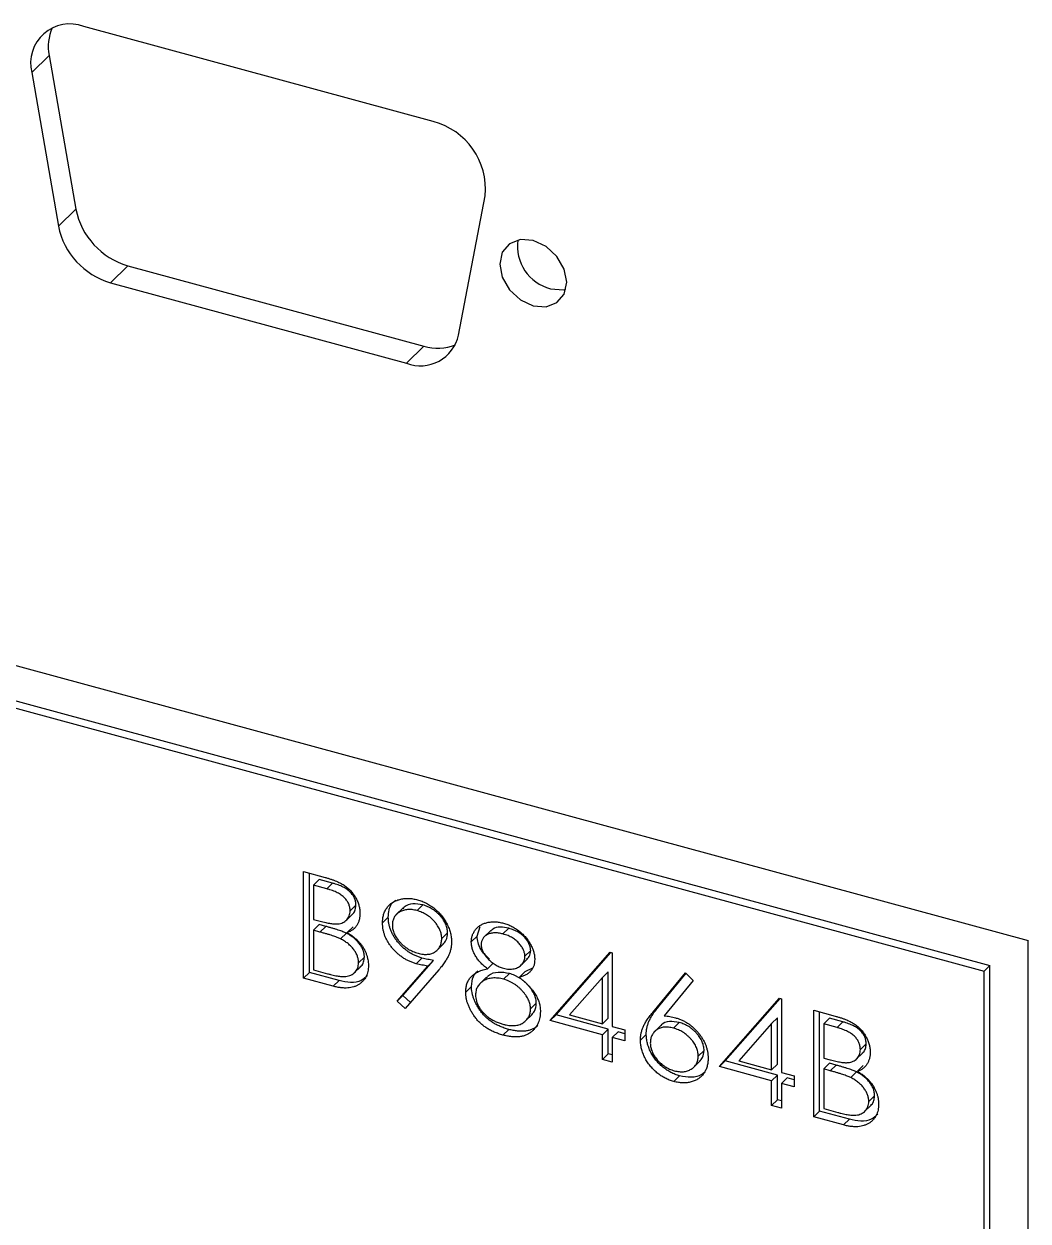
# Model space of a CAD drawing. Header units: millimetres. Extents: x 0 to 836, y 0 to 589.
# Drawn here: x 89.28 to 109.48, y 85.47 to 109.54 of the extents above; entities that cross this region are included whole.
import ezdxf

# ---------------------------------------------------------------- set-up
doc = ezdxf.new("R2010")
doc.units = ezdxf.units.MM

msp = doc.modelspace()

# ---------------------------------------------------------------- linework, layer by layer
at = {"color": 7, "linetype": 'Continuous', "lineweight": 25}
for p, q in [((97.51426, 107.57669), (90.48313, 109.4876)), ((89.78802, 108.9058), (89.438, 108.56416)), ((89.78802, 108.9058), (90.32531, 105.81112)), ((89.438, 108.56416), (89.97529, 105.46949)), ((98.0221, 103.28253), (98.55939, 106.08517)), ((90.32531, 105.81112), (89.97529, 105.46949)), ((91.37044, 104.67736), (91.02042, 104.33572)), ((91.37044, 104.67736), (97.32699, 103.05849)), ((91.02042, 104.33572), (96.97697, 102.71686)), ((97.32699, 103.05849), (96.97697, 102.71686)), ((78.52138, 99.52103), (109.47601, 91.10823)), ((79.52247, 98.53738), (108.70827, 90.6053)), ((79.4058, 98.4235), (108.59159, 90.49142)), ((94.90579, 92.4966), (95.33719, 92.37935)), ((94.90579, 90.35368), (94.90579, 92.4966)), ((95.02246, 90.46756), (95.02246, 92.46489)), ((95.22089, 92.33676), (95.10422, 92.22288)), ((95.10422, 92.22288), (95.10422, 91.53605)), ((95.37351, 92.14969), (95.10422, 92.22288)), ((95.49018, 92.26357), (95.22089, 92.33676)), ((95.49018, 92.26357), (95.37351, 92.14969)), ((95.95791, 91.82137), (95.84123, 91.70749)), ((96.90878, 91.76614), (96.76293, 91.62379)), ((97.30349, 91.8257), (97.18682, 91.71182)), ((95.10422, 91.53605), (95.23754, 91.49982)), ((95.75227, 91.50462), (95.89811, 91.64697)), ((96.60988, 91.57764), (96.49321, 91.46376)), ((95.22089, 91.43014), (95.10422, 91.31626)), ((95.10422, 91.31626), (95.10422, 90.51954)), ((95.23576, 91.28051), (95.10422, 91.31626)), ((95.35244, 91.39439), (95.22089, 91.43014)), ((95.35244, 91.39439), (95.23576, 91.28051)), ((95.76612, 91.25663), (95.64945, 91.14275)), ((95.90077, 91.38488), (95.7841, 91.271)), ((97.80044, 91.2648), (97.68377, 91.15093)), ((98.39572, 91.19875), (98.45763, 91.39433)), ((98.67135, 91.31305), (98.52551, 91.1707)), ((99.03264, 91.35576), (98.91597, 91.24188)), ((97.58161, 90.90636), (97.72746, 91.04871)), ((98.39572, 91.19875), (98.27905, 91.08487)), ((109.47601, 71.39338), (109.47601, 91.10823)), ((96.12799, 90.77538), (96.01131, 90.6615)), ((97.2871, 90.7587), (97.17043, 90.64482)), ((99.26539, 90.60071), (99.41123, 90.74306)), ((99.4729, 90.90728), (99.35623, 90.7934)), ((99.86647, 89.49999), (101.07342, 90.87531)), ((99.98314, 89.61387), (101.08693, 90.87164)), ((101.07342, 90.87531), (101.11372, 90.86436)), ((101.11372, 90.86436), (101.11372, 89.3808)), ((95.10422, 90.51954), (95.3868, 90.44274)), ((95.91668, 90.45194), (96.06252, 90.59428)), ((96.78819, 89.89403), (97.40296, 90.59793)), ((96.90486, 90.0079), (97.51963, 90.71181)), ((97.62752, 90.52403), (96.94675, 89.74404)), ((97.51963, 90.71181), (97.40296, 90.59793)), ((98.71861, 90.65682), (98.60194, 90.54295)), ((99.50835, 90.5555), (99.3573, 90.48324)), ((108.70827, 90.6053), (108.59159, 90.49142)), ((108.70827, 72.60479), (108.70827, 90.6053)), ((95.02246, 90.46756), (94.90579, 90.35368)), ((95.50373, 90.19117), (94.90579, 90.35368)), ((95.6204, 90.30505), (95.02246, 90.46756)), ((95.6204, 90.30505), (95.50373, 90.19117)), ((98.58766, 90.37455), (98.44182, 90.2322)), ((99.04549, 90.44564), (98.92881, 90.33177)), ((99.3573, 90.48324), (99.24063, 90.36937)), ((100.9153, 90.36539), (100.25624, 89.61385)), ((101.03197, 90.47927), (100.9153, 90.36539)), ((100.9153, 89.43473), (100.9153, 90.36539)), ((101.03197, 89.54861), (101.03197, 90.47927)), ((101.92781, 89.66523), (102.58775, 90.46375)), ((102.04448, 89.77911), (102.59992, 90.45118)), ((102.74056, 90.30589), (102.15635, 89.59883)), ((102.58775, 90.46375), (102.74056, 90.30589)), ((108.59159, 72.49091), (108.59159, 90.49142)), ((98.28234, 90.18815), (98.16566, 90.07427)), ((96.90486, 90.0079), (96.78819, 89.89403)), ((96.94675, 89.74404), (96.78819, 89.89403)), ((97.05396, 89.86687), (96.90486, 90.0079)), ((99.58629, 89.8475), (99.46961, 89.73363)), ((102.04448, 89.77911), (101.92781, 89.66523)), ((103.26808, 88.57551), (104.47503, 89.95083)), ((103.38475, 88.68939), (104.48854, 89.94716)), ((104.47503, 89.95083), (104.51533, 89.93988)), ((104.51533, 89.93988), (104.51533, 88.45632)), ((99.36284, 89.48707), (99.50868, 89.62942)), ((99.98314, 89.61387), (99.86647, 89.49999)), ((101.03197, 89.32882), (99.98314, 89.61387)), ((100.25624, 89.61385), (100.9153, 89.43473)), ((101.03197, 89.54861), (100.9153, 89.43473)), ((104.43358, 89.55478), (104.31691, 89.4409)), ((104.43358, 88.62412), (104.43358, 89.55478)), ((105.16731, 89.70774), (105.59871, 89.59049)), ((105.16731, 87.56482), (105.16731, 89.70774)), ((105.28398, 87.6787), (105.28398, 89.67603)), ((105.48241, 89.5479), (105.36573, 89.43402)), ((105.7517, 89.47471), (105.48241, 89.5479)), ((99.03043, 89.32333), (98.91375, 89.20945)), ((100.9153, 89.21494), (99.86647, 89.49999)), ((101.03197, 89.32882), (100.9153, 89.21494)), ((101.03197, 88.8343), (101.03197, 89.32882)), ((101.11372, 89.3808), (101.36885, 89.31147)), ((101.36885, 89.31147), (101.36885, 89.09168)), ((102.10086, 89.41228), (101.95502, 89.26994)), ((102.46038, 89.4626), (102.34371, 89.34873)), ((104.31691, 89.4409), (103.65784, 88.68936)), ((104.31691, 88.51025), (104.31691, 89.4409)), ((105.36573, 89.43402), (105.36573, 88.74719)), ((105.63503, 89.36083), (105.36573, 89.43402)), ((105.7517, 89.47471), (105.63503, 89.36083)), ((100.9153, 88.72042), (100.9153, 89.21494)), ((101.2304, 89.27489), (101.11372, 89.16102)), ((101.11372, 89.16102), (101.11372, 88.6665)), ((101.36885, 89.09168), (101.11372, 89.16102)), ((101.36885, 89.23727), (101.2304, 89.27489)), ((101.79733, 89.22384), (101.68066, 89.10996)), ((101.03197, 88.8343), (100.9153, 88.72042)), ((101.11372, 88.81208), (101.03197, 88.8343)), ((102.95955, 88.90024), (102.84288, 88.78637)), ((106.01379, 88.71576), (106.15963, 88.85811)), ((106.21942, 89.03251), (106.10275, 88.91863)), ((101.11372, 88.6665), (100.9153, 88.72042)), ((102.74272, 88.55254), (102.88856, 88.69488)), ((103.38475, 88.68939), (103.26808, 88.57551)), ((104.31691, 88.29046), (103.26808, 88.57551)), ((104.43358, 88.40434), (103.38475, 88.68939)), ((103.65784, 88.68936), (104.31691, 88.51025)), ((104.43358, 88.62412), (104.31691, 88.51025)), ((105.36573, 88.74719), (105.49905, 88.71096)), ((105.48241, 88.64128), (105.36573, 88.5274)), ((105.61396, 88.60553), (105.48241, 88.64128)), ((105.61396, 88.60553), (105.49728, 88.49165)), ((106.16229, 88.59602), (106.04561, 88.48214)), ((102.46702, 88.38934), (102.35035, 88.27546)), ((104.43358, 88.40434), (104.31691, 88.29046)), ((104.43358, 87.90982), (104.43358, 88.40434)), ((104.51533, 88.45632), (104.77045, 88.38698)), ((104.63201, 88.35041), (104.51533, 88.23653)), ((104.77045, 88.31278), (104.63201, 88.35041)), ((104.77045, 88.38698), (104.77045, 88.1672)), ((105.36573, 88.5274), (105.36573, 87.73068)), ((105.49728, 88.49165), (105.36573, 88.5274)), ((106.02764, 88.46777), (105.91097, 88.35389)), ((104.31691, 87.79594), (104.31691, 88.29046)), ((104.51533, 88.23653), (104.51533, 87.74201)), ((104.77045, 88.1672), (104.51533, 88.23653)), ((104.43358, 87.90982), (104.31691, 87.79594)), ((104.51533, 87.8876), (104.43358, 87.90982)), ((106.3895, 87.98652), (106.27283, 87.87264)), ((104.51533, 87.74201), (104.31691, 87.79594)), ((105.28398, 87.6787), (105.16731, 87.56482)), ((105.88192, 87.51619), (105.28398, 87.6787)), ((105.36573, 87.73068), (105.64832, 87.65388)), ((106.17819, 87.66308), (106.32404, 87.80542)), ((105.76525, 87.40231), (105.16731, 87.56482)), ((105.88192, 87.51619), (105.76525, 87.40231))]:
    msp.add_line(p, q, dxfattribs=at)
at = {"color": 7, "linetype": 'Continuous', "lineweight": 25, "flags": 128}
for points in [[(99.5241, 105.18112), (99.26603, 105.20151), (99.04725, 105.11929), (98.90106, 104.94698), (98.84973, 104.71081), (98.90106, 104.44674), (99.04725, 104.19497), (99.26603, 103.99383), (99.5241, 103.87394), (99.78217, 103.85356), (100.00095, 103.93578), (100.14713, 104.10809), (100.19847, 104.34426), (100.14713, 104.60832), (100.00095, 104.86009), (99.78217, 105.06123), (99.5241, 105.18112)], [(99.87412, 104.21558), (100.13219, 104.19519), (100.18168, 104.20392)]]:
    msp.add_lwpolyline(points, dxfattribs=at)
at = {"color": 7, "linetype": 'Continuous', "lineweight": 25}
for centre, radius, start, end in [((90.2048, 108.74946), 0.78887, 69.340183, 193.585117), ((90.67434, 109.08397), 0.90404, 155.632941, 191.366744), ((97.15384, 106.21222), 1.41127, 354.834909, 75.203829), ((91.78652, 106.1095), 1.49137, 191.541341, 253.799855), ((91.4365, 105.76787), 1.49137, 191.541341, 253.799855), ((100.08748, 105.06901), 0.8797, 171.91206, 255.963468), ((97.25731, 103.44723), 0.78232, 249.001488, 347.84735), ((97.6005, 103.95398), 0.93632, 253.015937, 292.532365)]:
    msp.add_arc(centre, radius, start, end, dxfattribs=at)
for points, knots in [([(95.33719, 92.37935), (95.35831, 92.37351), (95.39924, 92.36217), (95.45876, 92.34276), (95.51451, 92.3232), (95.5665, 92.30207), (95.61472, 92.28052), (95.6593, 92.25818), (95.7001, 92.23483), (95.74882, 92.20209), (95.80436, 92.15802), (95.8645, 92.09886), (95.91592, 92.03252), (95.96026, 91.9614), (95.99551, 91.88683), (96.02101, 91.81056), (96.03716, 91.73336), (96.03882, 91.68292), (96.03966, 91.65743)], [0, 0, 0, 0, 0.0625941, 0.12132294, 0.17668014, 0.2283651, 0.27686845, 0.32187913, 0.36409863, 0.4033557, 0.47796795, 0.55053546, 0.62358446, 0.69817488, 0.77335367, 0.84728113, 0.92281834, 1, 1, 1, 1]), ([(95.95791, 91.82137), (95.95757, 91.83335), (95.95692, 91.85686), (95.95158, 91.89233), (95.9425, 91.92678), (95.93085, 91.96035), (95.91456, 91.99264), (95.89537, 92.02415), (95.8722, 92.05427), (95.84582, 92.08371), (95.81549, 92.11169), (95.78123, 92.13829), (95.74258, 92.16272), (95.70018, 92.18644), (95.65339, 92.20772), (95.60274, 92.22862), (95.54782, 92.24718), (95.50983, 92.25799), (95.49018, 92.26357)], [0, 0, 0, 0, 0.05700313, 0.11181787, 0.16440237, 0.2158698, 0.26684111, 0.31747896, 0.36990214, 0.42340045, 0.4797184, 0.5392415, 0.60243069, 0.67102955, 0.7444848, 0.82345397, 0.90874031, 1, 1, 1, 1]), ([(95.84123, 91.70749), (95.8409, 91.71948), (95.84025, 91.74299), (95.83491, 91.77845), (95.82583, 91.8129), (95.81417, 91.84647), (95.79788, 91.87876), (95.7787, 91.91027), (95.75552, 91.94039), (95.72915, 91.96983), (95.69882, 91.99781), (95.66456, 92.02442), (95.6259, 92.04884), (95.58351, 92.07256), (95.53671, 92.09384), (95.48607, 92.11474), (95.43115, 92.1333), (95.39315, 92.14411), (95.37351, 92.14969)], [0, 0, 0, 0, 0.05700313, 0.11181787, 0.16440237, 0.2158698, 0.26684111, 0.31747896, 0.36990214, 0.42340045, 0.4797184, 0.5392415, 0.60243069, 0.67102955, 0.7444848, 0.82345397, 0.90874031, 1, 1, 1, 1]), ([(96.49321, 91.46376), (96.4943, 91.49345), (96.49645, 91.55171), (96.51376, 91.63299), (96.54223, 91.70655), (96.58192, 91.77217), (96.63191, 91.82899), (96.69199, 91.8761), (96.7618, 91.91269), (96.83974, 91.93926), (96.92399, 91.95478), (97.01222, 91.95911), (97.10377, 91.95088), (97.16578, 91.93622), (97.197, 91.92884)], [0, 0, 0, 0, 0.08524905, 0.16732659, 0.24817532, 0.32882908, 0.4099081, 0.49058445, 0.57299349, 0.65826489, 0.74422158, 0.82906041, 0.9139383, 1, 1, 1, 1]), ([(95.23754, 91.49982), (95.25702, 91.49477), (95.29468, 91.48501), (95.34921, 91.47154), (95.39983, 91.46158), (95.44644, 91.4527), (95.48898, 91.44731), (95.52736, 91.44422), (95.56216, 91.44253), (95.6023, 91.44482), (95.64783, 91.45197), (95.69637, 91.46907), (95.73916, 91.49351), (95.7753, 91.52532), (95.80487, 91.56312), (95.82541, 91.60686), (95.83934, 91.65464), (95.84059, 91.68969), (95.84123, 91.70749)], [0, 0, 0, 0, 0.07230103, 0.13970033, 0.20228851, 0.26059953, 0.31319033, 0.36173893, 0.40570648, 0.44553998, 0.51883196, 0.58977824, 0.65886748, 0.72843048, 0.7972827, 0.86481538, 0.93136375, 1, 1, 1, 1]), ([(95.88141, 91.63509), (95.88814, 91.64037), (95.91762, 91.66351), (95.94889, 91.72644), (95.9549, 91.78973), (95.95791, 91.82137)], [0, 0, 0, 0, 0.12882441, 0.56453443, 1, 1, 1, 1]), ([(96.60988, 91.57764), (96.61686, 91.67806), (96.62689, 91.82238), (96.72835, 91.89863), (96.75922, 91.92183)], [0, 0, 0, 0, 0.69577455, 1, 1, 1, 1]), ([(97.18682, 91.71182), (97.16997, 91.71593), (97.13692, 91.72398), (97.08824, 91.73173), (97.04158, 91.7344), (96.99664, 91.73288), (96.9535, 91.7269), (96.9122, 91.71668), (96.87299, 91.70177), (96.83623, 91.68274), (96.80206, 91.66075), (96.77292, 91.63452), (96.74791, 91.60602), (96.72714, 91.57479), (96.71134, 91.5404), (96.69958, 91.50337), (96.69289, 91.46322), (96.69206, 91.43493), (96.69163, 91.42057)], [0, 0, 0, 0, 0.06871184, 0.13481207, 0.19953759, 0.26333494, 0.32674748, 0.39032848, 0.45412583, 0.51920332, 0.58351015, 0.64549718, 0.70528984, 0.76348758, 0.8218564, 0.88000427, 0.93910771, 1, 1, 1, 1]), ([(97.30349, 91.8257), (97.23551, 91.83715), (97.09959, 91.86003), (96.95657, 91.81718), (96.90969, 91.75905), (96.89972, 91.7467)], [0, 0, 0, 0, 0.44070017, 0.88112701, 1, 1, 1, 1]), ([(97.68377, 91.15093), (97.68335, 91.16551), (97.68251, 91.19426), (97.67582, 91.23805), (97.66406, 91.28147), (97.64827, 91.32445), (97.62747, 91.36695), (97.60252, 91.4092), (97.57287, 91.45111), (97.53876, 91.49183), (97.50197, 91.53082), (97.46276, 91.56706), (97.42146, 91.59972), (97.37832, 91.62914), (97.33325, 91.6552), (97.28627, 91.67789), (97.23715, 91.69674), (97.20381, 91.70673), (97.18682, 91.71182)], [0, 0, 0, 0, 0.0607601, 0.11973522, 0.17775686, 0.23599897, 0.29407036, 0.35373322, 0.41597262, 0.48013984, 0.54507605, 0.6087349, 0.67217787, 0.73545275, 0.79911159, 0.86428367, 0.93083705, 1, 1, 1, 1]), ([(97.197, 91.92884), (97.22763, 91.9194), (97.28816, 91.90073), (97.37716, 91.86033), (97.46241, 91.80983), (97.54342, 91.75005), (97.61844, 91.68232), (97.68589, 91.60758), (97.74424, 91.5262), (97.79341, 91.4398), (97.83287, 91.35061), (97.86135, 91.26096), (97.87887, 91.17143), (97.88108, 91.1134), (97.8822, 91.08412)], [0, 0, 0, 0, 0.085532108, 0.169003383, 0.251943249, 0.33568201, 0.419408586, 0.501264898, 0.583702942, 0.668000359, 0.75191866, 0.834597711, 0.916525669, 1, 1, 1, 1]), ([(97.80044, 91.2648), (97.80002, 91.27939), (97.79919, 91.30814), (97.7925, 91.35193), (97.78073, 91.39535), (97.76495, 91.43833), (97.74415, 91.48083), (97.71919, 91.52307), (97.68954, 91.56499), (97.65543, 91.60571), (97.61864, 91.64469), (97.57944, 91.68093), (97.53814, 91.7136), (97.495, 91.74302), (97.44992, 91.76907), (97.40295, 91.79177), (97.35383, 91.81061), (97.32048, 91.82061), (97.30349, 91.8257)], [0, 0, 0, 0, 0.0607601, 0.11973522, 0.17775686, 0.23599897, 0.29407036, 0.35373322, 0.41597262, 0.48013984, 0.54507605, 0.6087349, 0.67217787, 0.73545275, 0.79911159, 0.86428367, 0.93083705, 1, 1, 1, 1]), ([(96.03966, 91.65743), (96.03897, 91.63395), (96.03761, 91.58781), (96.02463, 91.52332), (96.00432, 91.4641), (95.97608, 91.41053), (95.93937, 91.36416), (95.89587, 91.32407), (95.84339, 91.29306), (95.80407, 91.27843), (95.7841, 91.271)], [0, 0, 0, 0, 0.130569107, 0.256580609, 0.380551617, 0.503622917, 0.625739323, 0.747548582, 0.871766119, 1, 1, 1, 1]), ([(97.17043, 90.64482), (97.14722, 90.6517), (97.10166, 90.66522), (97.03467, 90.69239), (96.97031, 90.72369), (96.90873, 90.76102), (96.84972, 90.80266), (96.79339, 90.84972), (96.73983, 90.90163), (96.6896, 90.95804), (96.64392, 91.0174), (96.60322, 91.07815), (96.5694, 91.14035), (96.5413, 91.20323), (96.51999, 91.2673), (96.50447, 91.33216), (96.49492, 91.39819), (96.49378, 91.44168), (96.49321, 91.46376)], [0, 0, 0, 0, 0.066294913, 0.130131116, 0.192862225, 0.254360004, 0.315909846, 0.377338139, 0.440205263, 0.504175132, 0.568033632, 0.630227722, 0.690861477, 0.751421818, 0.811465737, 0.872750467, 0.935390735, 1, 1, 1, 1]), ([(97.2871, 90.7587), (97.26389, 90.76558), (97.21833, 90.77909), (97.15135, 90.80626), (97.08698, 90.83756), (97.02541, 90.8749), (96.96639, 90.91654), (96.91006, 90.9636), (96.8565, 91.01551), (96.80627, 91.07192), (96.76059, 91.13128), (96.71989, 91.19203), (96.68607, 91.25423), (96.65797, 91.31711), (96.63666, 91.38118), (96.62115, 91.44604), (96.61159, 91.51207), (96.61046, 91.55556), (96.60988, 91.57764)], [0, 0, 0, 0, 0.066294913, 0.130131116, 0.192862225, 0.254360004, 0.315909846, 0.377338139, 0.440205263, 0.504175132, 0.568033632, 0.630227722, 0.690861477, 0.751421818, 0.811465737, 0.872750467, 0.935390735, 1, 1, 1, 1]), ([(98.27905, 91.08487), (98.28008, 91.10742), (98.28216, 91.15276), (98.29895, 91.21653), (98.32632, 91.27621), (98.36354, 91.33166), (98.4099, 91.38087), (98.46552, 91.42119), (98.52908, 91.45248), (98.60025, 91.4739), (98.67684, 91.48626), (98.75764, 91.48718), (98.84126, 91.47941), (98.89818, 91.46564), (98.92704, 91.45865)], [0, 0, 0, 0, 0.07405843, 0.14887035, 0.22666767, 0.30773476, 0.3911572, 0.47392936, 0.55792775, 0.64498929, 0.73336406, 0.82109204, 0.90928721, 1, 1, 1, 1]), ([(95.64945, 91.14275), (95.63869, 91.14779), (95.61537, 91.15872), (95.57733, 91.1739), (95.53391, 91.19001), (95.485, 91.2065), (95.43054, 91.2246), (95.37041, 91.24222), (95.30487, 91.26156), (95.25939, 91.27403), (95.23576, 91.28051)], [0, 0, 0, 0, 0.07930649, 0.17195282, 0.27705651, 0.39473058, 0.52617732, 0.67134477, 0.82928526, 1, 1, 1, 1]), ([(95.76612, 91.25663), (95.75536, 91.26167), (95.73204, 91.2726), (95.694, 91.28778), (95.65058, 91.30389), (95.60167, 91.32037), (95.54721, 91.33847), (95.48709, 91.3561), (95.42154, 91.37544), (95.37606, 91.38791), (95.35244, 91.39439)], [0, 0, 0, 0, 0.07930649, 0.17195282, 0.27705651, 0.39473058, 0.52617732, 0.67134477, 0.82928526, 1, 1, 1, 1]), ([(96.12799, 90.77538), (96.12781, 90.78675), (96.12747, 90.8093), (96.12225, 90.84373), (96.11466, 90.87777), (96.10485, 90.91147), (96.09056, 90.94487), (96.07388, 90.978), (96.05432, 91.01102), (96.02384, 91.05433), (95.97951, 91.10674), (95.91652, 91.16337), (95.8449, 91.2147), (95.79296, 91.24235), (95.76612, 91.25663)], [0, 0, 0, 0, 0.0602874, 0.11960235, 0.17750337, 0.23514266, 0.29213259, 0.35087121, 0.41009786, 0.47073152, 0.5948287, 0.72257882, 0.85669139, 1, 1, 1, 1]), ([(95.7841, 91.271), (95.80921, 91.25483), (95.85727, 91.22389), (95.9234, 91.1743), (95.98038, 91.12443), (96.02864, 91.07376), (96.06992, 91.02206), (96.10596, 90.96827), (96.13671, 90.91183), (96.16307, 90.85299), (96.18363, 90.79266), (96.19903, 90.73119), (96.20785, 90.66916), (96.20911, 90.62823), (96.20974, 90.60757)], [0, 0, 0, 0, 0.10605749, 0.20291426, 0.29030017, 0.37022257, 0.44638372, 0.5213969, 0.59829108, 0.67614247, 0.7555287, 0.83488717, 0.91664605, 1, 1, 1, 1]), ([(96.69163, 91.42057), (96.69202, 91.40598), (96.69277, 91.37722), (96.70005, 91.33329), (96.71223, 91.28976), (96.72854, 91.24646), (96.75002, 91.20347), (96.77638, 91.16106), (96.80728, 91.11892), (96.8423, 91.07768), (96.88062, 91.03815), (96.92155, 91.0016), (96.96439, 90.96848), (97.00928, 90.93905), (97.0559, 90.91254), (97.10465, 90.88939), (97.15538, 90.87012), (97.18976, 90.85983), (97.20719, 90.85461)], [0, 0, 0, 0, 0.05953959, 0.11742296, 0.17444044, 0.23173389, 0.28972198, 0.3492004, 0.41051553, 0.47508028, 0.54009448, 0.6044441, 0.66869667, 0.7321102, 0.79673935, 0.86290573, 0.93046164, 1, 1, 1, 1]), ([(97.70845, 91.03835), (97.73298, 91.06385), (97.78954, 91.12266), (97.7965, 91.21341), (97.80044, 91.2648)], [0, 0, 0, 0, 0.43358302, 1, 1, 1, 1]), ([(98.91597, 91.24188), (98.90046, 91.24569), (98.87011, 91.25316), (98.82562, 91.26118), (98.78331, 91.26474), (98.74275, 91.26521), (98.70448, 91.26136), (98.66799, 91.2545), (98.63389, 91.24337), (98.60179, 91.22923), (98.57289, 91.21192), (98.54724, 91.19268), (98.52593, 91.17069), (98.50784, 91.14695), (98.49471, 91.12013), (98.48487, 91.09162), (98.47823, 91.06105), (98.47773, 91.03906), (98.47748, 91.02794)], [0, 0, 0, 0, 0.075243309, 0.147208812, 0.21644709, 0.284025042, 0.350655449, 0.415031318, 0.479629831, 0.544651634, 0.60804424, 0.667827565, 0.725114247, 0.780991708, 0.835527004, 0.889438155, 0.944072089, 1, 1, 1, 1]), ([(99.03264, 91.35576), (98.97519, 91.36719), (98.86043, 91.39002), (98.72728, 91.36125), (98.67735, 91.30959), (98.66177, 91.29347)], [0, 0, 0, 0, 0.408204051, 0.815337932, 1, 1, 1, 1]), ([(99.35623, 90.7934), (99.35589, 90.80368), (99.35522, 90.82406), (99.34973, 90.8554), (99.34065, 90.88703), (99.32835, 90.91909), (99.31217, 90.95137), (99.29299, 90.98407), (99.26969, 91.01686), (99.24354, 91.05002), (99.21388, 91.08219), (99.18078, 91.1124), (99.14439, 91.14029), (99.10473, 91.1657), (99.06193, 91.18832), (99.0162, 91.20897), (98.96715, 91.22694), (98.9334, 91.23679), (98.91597, 91.24188)], [0, 0, 0, 0, 0.05090244, 0.10103404, 0.15108382, 0.20306199, 0.25624843, 0.31084671, 0.3687691, 0.43001504, 0.49251965, 0.55604872, 0.62199568, 0.69019237, 0.76138485, 0.83635622, 0.91548701, 1, 1, 1, 1]), ([(98.92704, 91.45865), (98.95515, 91.45013), (99.01059, 91.43332), (99.09208, 91.3966), (99.17005, 91.35109), (99.24424, 91.29793), (99.3133, 91.23851), (99.37433, 91.1727), (99.42824, 91.10286), (99.47283, 91.02895), (99.50957, 90.95365), (99.53516, 90.87835), (99.55155, 90.804), (99.55362, 90.75615), (99.55465, 90.73218)], [0, 0, 0, 0, 0.08940971, 0.17630576, 0.2626259, 0.34944573, 0.43549826, 0.51892813, 0.60135466, 0.68425642, 0.76580674, 0.84487687, 0.92227979, 1, 1, 1, 1]), ([(99.4729, 90.90728), (99.47256, 90.91755), (99.4719, 90.93794), (99.4664, 90.96928), (99.45732, 91.00091), (99.44502, 91.03297), (99.42885, 91.06525), (99.40966, 91.09794), (99.38636, 91.13074), (99.36021, 91.1639), (99.33056, 91.19607), (99.29745, 91.22627), (99.26107, 91.25417), (99.2214, 91.27958), (99.17861, 91.30219), (99.13288, 91.32285), (99.08383, 91.34082), (99.05007, 91.35067), (99.03264, 91.35576)], [0, 0, 0, 0, 0.05090244, 0.10103404, 0.15108382, 0.20306199, 0.25624843, 0.31084671, 0.3687691, 0.43001504, 0.49251965, 0.55604872, 0.62199568, 0.69019237, 0.76138485, 0.83635622, 0.91548701, 1, 1, 1, 1]), ([(96.01131, 90.6615), (96.01114, 90.67287), (96.01079, 90.69543), (96.00557, 90.72985), (95.99798, 90.76389), (95.98817, 90.79759), (95.97388, 90.83099), (95.9572, 90.86412), (95.93764, 90.89714), (95.90716, 90.94045), (95.86284, 90.99286), (95.79985, 91.04949), (95.72823, 91.10082), (95.67628, 91.12847), (95.64945, 91.14275)], [0, 0, 0, 0, 0.0602874, 0.11960235, 0.17750337, 0.23514266, 0.29213259, 0.35087121, 0.41009786, 0.47073152, 0.5948287, 0.72257882, 0.85669139, 1, 1, 1, 1]), ([(97.20719, 90.85461), (97.22477, 90.8503), (97.259, 90.8419), (97.30915, 90.83379), (97.35648, 90.83071), (97.40112, 90.83261), (97.44353, 90.83802), (97.48302, 90.84884), (97.51964, 90.86462), (97.55362, 90.88429), (97.58379, 90.9082), (97.61067, 90.93451), (97.63351, 90.96355), (97.65155, 90.99599), (97.66639, 91.03048), (97.67663, 91.06802), (97.68231, 91.10839), (97.68328, 91.13659), (97.68377, 91.15093)], [0, 0, 0, 0, 0.072713, 0.14154748, 0.20836252, 0.27246158, 0.33538996, 0.3977113, 0.45938337, 0.52209817, 0.58431477, 0.64439194, 0.70334501, 0.76150887, 0.82003047, 0.87851704, 0.9382645, 1, 1, 1, 1]), ([(97.8822, 91.08412), (97.88145, 91.06183), (97.87994, 91.01661), (97.86937, 90.95015), (97.85142, 90.88435), (97.83104, 90.83005), (97.81137, 90.78598), (97.79286, 90.75198), (97.77233, 90.71648), (97.74837, 90.68029), (97.72262, 90.64242), (97.69352, 90.60374), (97.66174, 90.56402), (97.63911, 90.53757), (97.62752, 90.52403)], [0, 0, 0, 0, 0.09831997, 0.19941747, 0.3056026, 0.41616236, 0.47458238, 0.53700648, 0.60385736, 0.67408961, 0.74941699, 0.82825348, 0.91205416, 1, 1, 1, 1]), ([(98.60194, 90.54295), (98.5763, 90.56347), (98.52664, 90.6032), (98.4609, 90.66928), (98.40443, 90.73685), (98.35878, 90.80658), (98.32286, 90.87699), (98.29821, 90.94727), (98.28153, 91.01714), (98.27988, 91.06223), (98.27905, 91.08487)], [0, 0, 0, 0, 0.14586006, 0.2824259, 0.4108504, 0.53502942, 0.65470108, 0.77013343, 0.88455584, 1, 1, 1, 1]), ([(98.64526, 90.73868), (98.57892, 90.80051), (98.47538, 90.89703), (98.40731, 91.06825), (98.39959, 91.15525), (98.39572, 91.19875)], [0, 0, 0, 0, 0.47139611, 0.73576538, 1, 1, 1, 1]), ([(98.47748, 91.02794), (98.47791, 91.01663), (98.47877, 90.99427), (98.48541, 90.95981), (98.4953, 90.92502), (98.51087, 90.89003), (98.52955, 90.85444), (98.5526, 90.8187), (98.58007, 90.78267), (98.61105, 90.74686), (98.64479, 90.71204), (98.68053, 90.68005), (98.71783, 90.65128), (98.75631, 90.62532), (98.79635, 90.60238), (98.8377, 90.58259), (98.88039, 90.56567), (98.90931, 90.55718), (98.92394, 90.55288)], [0, 0, 0, 0, 0.05456395, 0.1078262, 0.16192371, 0.2175097, 0.27449833, 0.33481476, 0.39755495, 0.46475458, 0.53290121, 0.60009721, 0.66535416, 0.73108363, 0.79688349, 0.86329159, 0.93083122, 1, 1, 1, 1]), ([(96.04322, 90.58641), (96.05153, 90.59082), (96.08677, 90.60955), (96.11727, 90.67829), (96.12441, 90.74302), (96.12799, 90.77538)], [0, 0, 0, 0, 0.13357984, 0.56689655, 1, 1, 1, 1]), ([(97.51963, 90.71181), (97.48041, 90.71782), (97.40317, 90.72966), (97.32539, 90.74912), (97.2871, 90.7587)], [0, 0, 0, 0, 0.50785764, 1, 1, 1, 1]), ([(98.92394, 90.55288), (98.94273, 90.5483), (98.98014, 90.5392), (99.03527, 90.53411), (99.08888, 90.53509), (99.14039, 90.54237), (99.18847, 90.55602), (99.23133, 90.57635), (99.2686, 90.60273), (99.29989, 90.6347), (99.32416, 90.67118), (99.34305, 90.70927), (99.35408, 90.75011), (99.35552, 90.77909), (99.35623, 90.7934)], [0, 0, 0, 0, 0.08968994, 0.17849401, 0.26683775, 0.35655818, 0.44533425, 0.53080584, 0.61407622, 0.69770709, 0.77914195, 0.85535359, 0.92855682, 1, 1, 1, 1]), ([(99.39181, 90.73348), (99.41, 90.74994), (99.45771, 90.79312), (99.46709, 90.86364), (99.4729, 90.90728)], [0, 0, 0, 0, 0.38120738, 1, 1, 1, 1]), ([(95.3868, 90.44274), (95.40703, 90.43748), (95.44601, 90.42733), (95.5023, 90.41351), (95.55447, 90.4027), (95.60228, 90.395), (95.64626, 90.38879), (95.68587, 90.38574), (95.72143, 90.38493), (95.76266, 90.38739), (95.8091, 90.39602), (95.85914, 90.41445), (95.90363, 90.44051), (95.94141, 90.47441), (95.97237, 90.51401), (95.99489, 90.5588), (96.00879, 90.60798), (96.01047, 90.64362), (96.01131, 90.6615)], [0, 0, 0, 0, 0.07250249, 0.13973899, 0.20179513, 0.25982193, 0.31220599, 0.36077343, 0.40454034, 0.4436981, 0.51684079, 0.58787434, 0.65796542, 0.72896939, 0.79930772, 0.86663578, 0.93311633, 1, 1, 1, 1]), ([(96.20974, 90.60757), (96.20912, 90.58682), (96.20791, 90.54599), (96.19895, 90.48796), (96.18378, 90.4343), (96.16289, 90.3845), (96.13562, 90.33886), (96.10244, 90.29717), (96.06287, 90.26009), (96.01861, 90.22661), (95.96854, 90.1993), (95.91452, 90.17754), (95.85587, 90.16352), (95.79354, 90.15528), (95.72686, 90.15418), (95.6561, 90.15995), (95.58134, 90.17121), (95.53004, 90.1844), (95.50373, 90.19117)], [0, 0, 0, 0, 0.06116028, 0.12033456, 0.17818026, 0.23523513, 0.29268296, 0.35118625, 0.41045661, 0.47171985, 0.5337612, 0.59573902, 0.65788752, 0.72129518, 0.78682251, 0.85468615, 0.92547799, 1, 1, 1, 1]), ([(97.40296, 90.59793), (97.36374, 90.60395), (97.2865, 90.61578), (97.20871, 90.63524), (97.17043, 90.64482)], [0, 0, 0, 0, 0.50785764, 1, 1, 1, 1]), ([(98.16566, 90.07427), (98.16603, 90.08921), (98.16675, 90.11873), (98.17174, 90.16128), (98.17977, 90.20183), (98.19068, 90.24059), (98.20545, 90.27698), (98.22329, 90.3114), (98.2441, 90.34395), (98.26815, 90.37473), (98.29614, 90.40305), (98.32783, 90.42958), (98.36386, 90.4536), (98.40382, 90.47563), (98.44726, 90.49638), (98.49531, 90.51379), (98.54669, 90.53035), (98.58321, 90.53868), (98.60194, 90.54295)], [0, 0, 0, 0, 0.05885359, 0.11631546, 0.17267484, 0.22878039, 0.28458036, 0.34025651, 0.39662981, 0.45350726, 0.51231819, 0.57264844, 0.63602194, 0.70236295, 0.77148306, 0.84418448, 0.92006979, 1, 1, 1, 1]), ([(98.28234, 90.18815), (98.28804, 90.25935), (98.29813, 90.38527), (98.37663, 90.4671), (98.41076, 90.50266)], [0, 0, 0, 0, 0.56536049, 1, 1, 1, 1]), ([(99.55465, 90.73218), (99.55375, 90.70917), (99.55197, 90.66399), (99.537, 90.60149), (99.51178, 90.546), (99.47736, 90.49654), (99.43249, 90.4545), (99.37777, 90.41903), (99.31365, 90.3896), (99.26548, 90.37625), (99.24063, 90.36937)], [0, 0, 0, 0, 0.12190404, 0.23941261, 0.3554101, 0.47209073, 0.59285898, 0.71870347, 0.85489238, 1, 1, 1, 1]), ([(96.19261, 90.41025), (96.15273, 90.36991), (96.06562, 90.28181), (95.85188, 90.25641), (95.69762, 90.28882), (95.6204, 90.30505)], [0, 0, 0, 0, 0.29666519, 0.64790568, 1, 1, 1, 1]), ([(98.92881, 90.33177), (98.90915, 90.33677), (98.87057, 90.34659), (98.81406, 90.35455), (98.75983, 90.35898), (98.70805, 90.35742), (98.65875, 90.3505), (98.61167, 90.33884), (98.56717, 90.32204), (98.52585, 90.30028), (98.48812, 90.27498), (98.45502, 90.24635), (98.42691, 90.21497), (98.40427, 90.18023), (98.38569, 90.14337), (98.37349, 90.10272), (98.36567, 90.05967), (98.36462, 90.02925), (98.36409, 90.01391)], [0, 0, 0, 0, 0.071268693, 0.139811785, 0.206497432, 0.271535244, 0.336081831, 0.400528388, 0.464983843, 0.530050305, 0.594423409, 0.65558271, 0.714849106, 0.772115064, 0.828999211, 0.885122163, 0.942079353, 1, 1, 1, 1]), ([(99.04549, 90.44564), (98.96875, 90.45953), (98.8154, 90.48728), (98.65078, 90.43805), (98.59396, 90.3707), (98.57973, 90.35384)], [0, 0, 0, 0, 0.42882817, 0.85700137, 1, 1, 1, 1]), ([(99.46961, 89.73363), (99.46904, 89.7484), (99.46791, 89.77753), (99.46075, 89.8222), (99.44817, 89.86688), (99.43091, 89.91189), (99.40792, 89.95669), (99.38086, 90.00183), (99.3482, 90.04668), (99.3113, 90.09115), (99.27109, 90.13393), (99.22834, 90.17372), (99.18339, 90.20966), (99.13633, 90.24175), (99.08727, 90.27026), (99.03624, 90.29473), (98.98318, 90.31582), (98.94714, 90.32639), (98.92881, 90.33177)], [0, 0, 0, 0, 0.05733943, 0.11306333, 0.16918145, 0.22577456, 0.2838263, 0.34345428, 0.40590696, 0.47139226, 0.53800283, 0.60306356, 0.66760183, 0.73222544, 0.79700481, 0.86304799, 0.93035699, 1, 1, 1, 1]), ([(99.58629, 89.8475), (99.58572, 89.86228), (99.58459, 89.89141), (99.57743, 89.93607), (99.56484, 89.98076), (99.54758, 90.02577), (99.5246, 90.07057), (99.49753, 90.11571), (99.46487, 90.16056), (99.42797, 90.20503), (99.38776, 90.24781), (99.34501, 90.2876), (99.30006, 90.32354), (99.253, 90.35562), (99.20394, 90.38414), (99.15291, 90.40861), (99.09986, 90.4297), (99.06381, 90.44027), (99.04549, 90.44564)], [0, 0, 0, 0, 0.05733943, 0.11306333, 0.16918145, 0.22577456, 0.2838263, 0.34345428, 0.40590696, 0.47139226, 0.53800283, 0.60306356, 0.66760183, 0.73222544, 0.79700481, 0.86304799, 0.93035699, 1, 1, 1, 1]), ([(99.24063, 90.36937), (99.25872, 90.3553), (99.29402, 90.32787), (99.34429, 90.28549), (99.39023, 90.24273), (99.43312, 90.20068), (99.4722, 90.15839), (99.50704, 90.11584), (99.53849, 90.07362), (99.56593, 90.03135), (99.59006, 89.98891), (99.61091, 89.94621), (99.62874, 89.90325), (99.64286, 89.85981), (99.6545, 89.81614), (99.66251, 89.77203), (99.66681, 89.72777), (99.66763, 89.69842), (99.66804, 89.68356)], [0, 0, 0, 0, 0.07952483, 0.15509998, 0.22721982, 0.2959105, 0.36205588, 0.42552012, 0.48581272, 0.54449471, 0.60145964, 0.65784059, 0.71397447, 0.76946795, 0.82612997, 0.88288536, 0.94070088, 1, 1, 1, 1]), ([(98.91375, 89.20945), (98.88405, 89.21823), (98.82626, 89.23531), (98.74214, 89.26748), (98.66373, 89.30509), (98.59057, 89.34729), (98.5231, 89.39465), (98.46152, 89.44752), (98.40493, 89.50467), (98.35506, 89.56685), (98.31078, 89.63096), (98.27189, 89.69526), (98.23956, 89.75942), (98.21219, 89.82307), (98.19124, 89.88659), (98.17672, 89.94968), (98.16751, 90.01255), (98.16628, 90.05361), (98.16566, 90.07427)], [0, 0, 0, 0, 0.07855643, 0.15286284, 0.22355969, 0.29037494, 0.35540307, 0.41829116, 0.48038856, 0.54307262, 0.60492394, 0.66439831, 0.72194255, 0.77837489, 0.83382994, 0.88886124, 0.94408894, 1, 1, 1, 1]), ([(99.03043, 89.32333), (99.00073, 89.33211), (98.94293, 89.34919), (98.85881, 89.38135), (98.7804, 89.41897), (98.70724, 89.46116), (98.63977, 89.50853), (98.57819, 89.56139), (98.52161, 89.61855), (98.47173, 89.68073), (98.42746, 89.74484), (98.38856, 89.80913), (98.35623, 89.8733), (98.32886, 89.93695), (98.30791, 90.00047), (98.2934, 90.06356), (98.28418, 90.12642), (98.28295, 90.16749), (98.28234, 90.18815)], [0, 0, 0, 0, 0.07855643, 0.15286284, 0.22355969, 0.29037494, 0.35540307, 0.41829116, 0.48038856, 0.54307262, 0.60492394, 0.66439831, 0.72194255, 0.77837489, 0.83382994, 0.88886124, 0.94408894, 1, 1, 1, 1]), ([(98.36409, 90.01391), (98.36495, 89.99443), (98.36666, 89.95579), (98.38022, 89.89567), (98.40197, 89.83513), (98.43231, 89.77451), (98.46988, 89.71535), (98.51607, 89.66013), (98.56803, 89.60809), (98.6275, 89.56127), (98.69245, 89.51913), (98.76289, 89.48311), (98.83778, 89.45159), (98.88949, 89.43641), (98.91597, 89.42864)], [0, 0, 0, 0, 0.07489821, 0.14859629, 0.22447123, 0.30232274, 0.38191862, 0.4611487, 0.54241712, 0.62671608, 0.71459683, 0.80490292, 0.90012725, 1, 1, 1, 1]), ([(99.48784, 89.62118), (99.51108, 89.64218), (99.57256, 89.69773), (99.58102, 89.79008), (99.58629, 89.8475)], [0, 0, 0, 0, 0.37814308, 1, 1, 1, 1]), ([(101.79733, 89.22384), (101.79808, 89.2457), (101.7996, 89.29035), (101.81024, 89.3557), (101.82734, 89.42088), (101.84649, 89.47492), (101.86672, 89.51795), (101.88356, 89.5525), (101.90451, 89.58707), (101.92686, 89.62377), (101.95261, 89.66097), (101.9806, 89.69972), (102.01162, 89.73905), (102.03337, 89.76556), (102.04448, 89.77911)], [0, 0, 0, 0, 0.09781819, 0.19972605, 0.30527636, 0.41581149, 0.47447223, 0.53727388, 0.60365742, 0.67429886, 0.74983449, 0.82859848, 0.91237778, 1, 1, 1, 1]), ([(98.91597, 89.42864), (98.93666, 89.4234), (98.97697, 89.4132), (99.03577, 89.40384), (99.09126, 89.39925), (99.14334, 89.40037), (99.19258, 89.40563), (99.23815, 89.41723), (99.28122, 89.43281), (99.31967, 89.45472), (99.35469, 89.47978), (99.38522, 89.50809), (99.41172, 89.53853), (99.43253, 89.57239), (99.44916, 89.60852), (99.46111, 89.64742), (99.46849, 89.68919), (99.46924, 89.71868), (99.46961, 89.73363)], [0, 0, 0, 0, 0.07655893, 0.14916135, 0.21882685, 0.28556714, 0.35031311, 0.41412515, 0.47717916, 0.54036802, 0.60220239, 0.66203365, 0.71993441, 0.77590743, 0.83111486, 0.88666745, 0.94255236, 1, 1, 1, 1]), ([(99.66804, 89.68356), (99.66755, 89.66306), (99.66659, 89.62249), (99.65819, 89.56449), (99.64561, 89.50937), (99.62724, 89.45757), (99.60341, 89.40932), (99.57405, 89.36458), (99.54082, 89.32205), (99.51412, 89.29758), (99.50062, 89.2852)], [0, 0, 0, 0, 0.128158186, 0.253673136, 0.377325306, 0.499384555, 0.622918368, 0.745839393, 0.871395285, 1, 1, 1, 1]), ([(101.68066, 89.10996), (101.68141, 89.13183), (101.68293, 89.17647), (101.69357, 89.24183), (101.71067, 89.30701), (101.72982, 89.36104), (101.75005, 89.40407), (101.76688, 89.43862), (101.78784, 89.47319), (101.81019, 89.5099), (101.83593, 89.5471), (101.86393, 89.58584), (101.89495, 89.62518), (101.91669, 89.65168), (101.92781, 89.66523)], [0, 0, 0, 0, 0.09781819, 0.19972605, 0.30527636, 0.41581149, 0.47447223, 0.53727388, 0.60365742, 0.67429886, 0.74983449, 0.82859848, 0.91237778, 1, 1, 1, 1]), ([(102.15635, 89.59883), (102.19525, 89.59426), (102.27112, 89.58536), (102.34792, 89.56643), (102.38534, 89.5572)], [0, 0, 0, 0, 0.51265934, 1, 1, 1, 1]), ([(102.38534, 89.5572), (102.40781, 89.5505), (102.45205, 89.53733), (102.51699, 89.51081), (102.5794, 89.47987), (102.63901, 89.4433), (102.69604, 89.40178), (102.75081, 89.35571), (102.8023, 89.30375), (102.85117, 89.24806), (102.89553, 89.18903), (102.93481, 89.12852), (102.9678, 89.0669), (102.99457, 89.00418), (103.01536, 88.94038), (103.03051, 88.87548), (103.03947, 88.8096), (103.04068, 88.76612), (103.0413, 88.74403)], [0, 0, 0, 0, 0.065230804, 0.128404896, 0.190067072, 0.250943366, 0.311545833, 0.372862802, 0.435023674, 0.499071725, 0.563091075, 0.625510106, 0.686680036, 0.747282503, 0.808563495, 0.870742104, 0.934340952, 1, 1, 1, 1]), ([(105.59871, 89.59049), (105.61983, 89.58464), (105.66076, 89.57331), (105.72028, 89.5539), (105.77603, 89.53434), (105.82802, 89.51321), (105.87624, 89.49166), (105.92082, 89.46932), (105.96162, 89.44597), (106.01033, 89.41323), (106.06587, 89.36916), (106.12601, 89.31), (106.17744, 89.24366), (106.22178, 89.17254), (106.25703, 89.09797), (106.28253, 89.0217), (106.29868, 88.9445), (106.30034, 88.89406), (106.30118, 88.86857)], [0, 0, 0, 0, 0.0625941, 0.12132294, 0.17668014, 0.2283651, 0.27686845, 0.32187913, 0.36409863, 0.4033557, 0.47796795, 0.55053546, 0.62358446, 0.69817488, 0.77335367, 0.84728113, 0.92281834, 1, 1, 1, 1]), ([(99.61729, 89.39907), (99.59971, 89.38512), (99.56475, 89.35739), (99.50488, 89.32533), (99.43916, 89.30256), (99.36787, 89.28883), (99.29118, 89.28391), (99.20912, 89.28769), (99.12152, 89.30089), (99.06131, 89.31572), (99.03043, 89.32333)], [0, 0, 0, 0, 0.11928345, 0.23709288, 0.35479604, 0.4745763, 0.59746007, 0.72492615, 0.8588832, 1, 1, 1, 1]), ([(102.34371, 89.34873), (102.32686, 89.35283), (102.29396, 89.36084), (102.2457, 89.36855), (102.20001, 89.37079), (102.15631, 89.36971), (102.11541, 89.36301), (102.07701, 89.3518), (102.04096, 89.33612), (102.00764, 89.31621), (101.97743, 89.29271), (101.95141, 89.26582), (101.92897, 89.23652), (101.91073, 89.20435), (101.89652, 89.16937), (101.88624, 89.13178), (101.88052, 89.09114), (101.87957, 89.06278), (101.87909, 89.0483)], [0, 0, 0, 0, 0.07059929, 0.13790092, 0.2031962, 0.26678972, 0.32910639, 0.39065355, 0.45265306, 0.51574804, 0.57792634, 0.63893001, 0.69835072, 0.75729604, 0.81639377, 0.87626691, 0.93681711, 1, 1, 1, 1]), ([(102.46038, 89.4626), (102.39422, 89.47435), (102.26208, 89.49781), (102.13122, 89.45408), (102.09389, 89.40125), (102.08962, 89.3952)], [0, 0, 0, 0, 0.47026877, 0.93929487, 1, 1, 1, 1]), ([(102.84288, 88.78637), (102.84253, 88.80109), (102.84185, 88.82999), (102.83413, 88.87414), (102.82343, 88.91766), (102.80726, 88.96096), (102.78627, 89.00372), (102.76069, 89.04605), (102.73111, 89.08808), (102.69693, 89.12894), (102.65973, 89.16791), (102.62017, 89.20415), (102.57879, 89.2369), (102.53562, 89.26658), (102.49017, 89.29188), (102.44318, 89.31484), (102.39404, 89.33363), (102.3607, 89.34363), (102.34371, 89.34873)], [0, 0, 0, 0, 0.06113791, 0.11999384, 0.17822532, 0.23625642, 0.29492938, 0.35471575, 0.41672966, 0.48066441, 0.54583177, 0.60975811, 0.67297123, 0.73601687, 0.7998394, 0.86477536, 0.93108762, 1, 1, 1, 1]), ([(102.95955, 88.90024), (102.9592, 88.91497), (102.95852, 88.94387), (102.9508, 88.98802), (102.9401, 89.03154), (102.92394, 89.07484), (102.90294, 89.11759), (102.87737, 89.15993), (102.84778, 89.20196), (102.81361, 89.24281), (102.7764, 89.28179), (102.73685, 89.31802), (102.69546, 89.35078), (102.6523, 89.38045), (102.60685, 89.40575), (102.55985, 89.42872), (102.51071, 89.4475), (102.47737, 89.45751), (102.46038, 89.4626)], [0, 0, 0, 0, 0.06113791, 0.11999384, 0.17822532, 0.23625642, 0.29492938, 0.35471575, 0.41672966, 0.48066441, 0.54583177, 0.60975811, 0.67297123, 0.73601687, 0.7998394, 0.86477536, 0.93108762, 1, 1, 1, 1]), ([(106.10275, 88.91863), (106.10242, 88.93062), (106.10177, 88.95412), (106.09643, 88.98959), (106.08735, 89.02404), (106.07569, 89.05761), (106.0594, 89.0899), (106.04022, 89.12141), (106.01704, 89.15153), (105.99066, 89.18097), (105.96033, 89.20895), (105.92608, 89.23556), (105.88742, 89.25998), (105.84502, 89.2837), (105.79823, 89.30498), (105.74758, 89.32588), (105.69266, 89.34444), (105.65467, 89.35525), (105.63503, 89.36083)], [0, 0, 0, 0, 0.05700313, 0.11181787, 0.16440237, 0.2158698, 0.26684111, 0.31747896, 0.36990214, 0.42340045, 0.4797184, 0.5392415, 0.60243069, 0.67102955, 0.7444848, 0.82345397, 0.90874031, 1, 1, 1, 1]), ([(106.21942, 89.03251), (106.21909, 89.04449), (106.21844, 89.068), (106.2131, 89.10346), (106.20402, 89.13792), (106.19236, 89.17149), (106.17607, 89.20378), (106.15689, 89.23529), (106.13372, 89.26541), (106.10734, 89.29485), (106.07701, 89.32283), (106.04275, 89.34943), (106.0041, 89.37386), (105.9617, 89.39758), (105.91491, 89.41886), (105.86426, 89.43976), (105.80934, 89.45832), (105.77134, 89.46912), (105.7517, 89.47471)], [0, 0, 0, 0, 0.05700313, 0.11181787, 0.16440237, 0.2158698, 0.26684111, 0.31747896, 0.36990214, 0.42340045, 0.4797184, 0.5392415, 0.60243069, 0.67102955, 0.7444848, 0.82345397, 0.90874031, 1, 1, 1, 1]), ([(99.50062, 89.2852), (99.48303, 89.27125), (99.44808, 89.24351), (99.3882, 89.21145), (99.32249, 89.18868), (99.25119, 89.17495), (99.17451, 89.17003), (99.09244, 89.17382), (99.00485, 89.18702), (98.94464, 89.20185), (98.91375, 89.20945)], [0, 0, 0, 0, 0.11928345, 0.23709288, 0.35479604, 0.4745763, 0.59746007, 0.72492615, 0.8588832, 1, 1, 1, 1]), ([(102.35035, 88.27546), (102.3206, 88.28448), (102.26166, 88.30235), (102.17497, 88.34242), (102.09167, 88.39182), (102.01234, 88.45025), (101.93886, 88.51679), (101.87312, 88.59072), (101.81545, 88.67074), (101.76745, 88.75643), (101.72939, 88.84483), (101.70084, 88.93398), (101.68416, 89.02294), (101.68183, 89.08081), (101.68066, 89.10996)], [0, 0, 0, 0, 0.08433472, 0.16705232, 0.24956608, 0.33274048, 0.41591489, 0.49782801, 0.58037259, 0.66460012, 0.74946669, 0.83251023, 0.91563928, 1, 1, 1, 1]), ([(102.46702, 88.38934), (102.43727, 88.39836), (102.37834, 88.41623), (102.29164, 88.4563), (102.20834, 88.5057), (102.12902, 88.56413), (102.05553, 88.63067), (101.98979, 88.70459), (101.93212, 88.78462), (101.88413, 88.8703), (101.84606, 88.95871), (101.81751, 89.04786), (101.80084, 89.13682), (101.79851, 89.19469), (101.79733, 89.22384)], [0, 0, 0, 0, 0.08433472, 0.16705232, 0.24956608, 0.33274048, 0.41591489, 0.49782801, 0.58037259, 0.66460012, 0.74946669, 0.83251023, 0.91563928, 1, 1, 1, 1]), ([(101.87909, 89.0483), (101.87948, 89.03372), (101.88026, 89.00511), (101.8873, 88.96136), (101.89806, 88.91817), (101.91407, 88.87533), (101.93317, 88.83286), (101.95838, 88.79127), (101.98631, 88.74938), (102.0197, 88.70908), (102.05553, 88.67029), (102.09382, 88.63448), (102.13372, 88.60191), (102.17577, 88.57346), (102.21938, 88.54763), (102.26492, 88.52542), (102.31241, 88.50695), (102.34458, 88.49729), (102.36098, 88.49236)], [0, 0, 0, 0, 0.0618417, 0.12126237, 0.18074595, 0.2392309, 0.29830756, 0.3581828, 0.42035923, 0.48479242, 0.54993848, 0.61371828, 0.67668071, 0.73915417, 0.8021997, 0.86674018, 0.93204965, 1, 1, 1, 1]), ([(102.86874, 88.68545), (102.89181, 88.70768), (102.94809, 88.76189), (102.9553, 88.8489), (102.95955, 88.90024)], [0, 0, 0, 0, 0.4099485, 1, 1, 1, 1]), ([(105.49905, 88.71096), (105.51854, 88.70591), (105.5562, 88.69614), (105.61073, 88.68268), (105.66134, 88.67272), (105.70796, 88.66384), (105.7505, 88.65845), (105.78888, 88.65536), (105.82368, 88.65367), (105.86382, 88.65596), (105.90935, 88.66311), (105.95789, 88.68021), (106.00068, 88.70465), (106.03681, 88.73646), (106.06639, 88.77426), (106.08693, 88.818), (106.10085, 88.86578), (106.10211, 88.90083), (106.10275, 88.91863)], [0, 0, 0, 0, 0.07230103, 0.13970033, 0.20228851, 0.26059953, 0.31319033, 0.36173893, 0.40570648, 0.44553998, 0.51883196, 0.58977824, 0.65886748, 0.72843048, 0.7972827, 0.86481538, 0.93136375, 1, 1, 1, 1]), ([(106.30118, 88.86857), (106.30049, 88.84509), (106.29913, 88.79895), (106.28615, 88.73446), (106.26584, 88.67524), (106.23759, 88.62167), (106.20089, 88.5753), (106.15739, 88.53521), (106.10491, 88.5042), (106.06559, 88.48957), (106.04561, 88.48214)], [0, 0, 0, 0, 0.13056911, 0.25658061, 0.38055162, 0.50362292, 0.62573932, 0.74754858, 0.87176612, 1, 1, 1, 1]), ([(106.14293, 88.84623), (106.14966, 88.85151), (106.17914, 88.87465), (106.21041, 88.93758), (106.21642, 89.00087), (106.21942, 89.03251)], [0, 0, 0, 0, 0.12882441, 0.56453443, 1, 1, 1, 1]), ([(103.0413, 88.74403), (103.0404, 88.71429), (103.03863, 88.65576), (103.02101, 88.5746), (102.99362, 88.50016), (102.95446, 88.4343), (102.90583, 88.37649), (102.84653, 88.32968), (102.77865, 88.292), (102.7019, 88.26593), (102.61931, 88.25004), (102.53254, 88.24609), (102.44244, 88.25363), (102.38129, 88.26813), (102.35035, 88.27546)], [0, 0, 0, 0, 0.08594794, 0.16912521, 0.25039911, 0.33228974, 0.41336429, 0.49417228, 0.57602174, 0.66075697, 0.74578313, 0.83004359, 0.91402755, 1, 1, 1, 1]), ([(102.36098, 88.49236), (102.37738, 88.48837), (102.40955, 88.48055), (102.45704, 88.4732), (102.50258, 88.47067), (102.54619, 88.47278), (102.58823, 88.47841), (102.6281, 88.48914), (102.66602, 88.50453), (102.70187, 88.52363), (102.73512, 88.54605), (102.76373, 88.57209), (102.78816, 88.60077), (102.80802, 88.63223), (102.82385, 88.66658), (102.83467, 88.70388), (102.8417, 88.74382), (102.84248, 88.772), (102.84288, 88.78637)], [0, 0, 0, 0, 0.067962371, 0.133283403, 0.197835298, 0.260891987, 0.323376504, 0.386350075, 0.449637731, 0.514795327, 0.579239913, 0.641814178, 0.701358565, 0.760726766, 0.819222068, 0.878716169, 0.938147354, 1, 1, 1, 1]), ([(106.02764, 88.46777), (106.01688, 88.47281), (105.99356, 88.48374), (105.95552, 88.49891), (105.9121, 88.51503), (105.86319, 88.53151), (105.80873, 88.54961), (105.7486, 88.56724), (105.68306, 88.58658), (105.63758, 88.59905), (105.61396, 88.60553)], [0, 0, 0, 0, 0.07930649, 0.17195282, 0.27705651, 0.39473058, 0.52617732, 0.67134477, 0.82928526, 1, 1, 1, 1]), ([(102.95503, 88.45834), (102.94033, 88.44285), (102.87884, 88.37807), (102.7009, 88.35037), (102.54499, 88.37635), (102.46702, 88.38934)], [0, 0, 0, 0, 0.13581634, 0.56790446, 1, 1, 1, 1]), ([(105.91097, 88.35389), (105.90021, 88.35893), (105.87688, 88.36986), (105.83885, 88.38504), (105.79543, 88.40115), (105.74652, 88.41764), (105.69206, 88.43573), (105.63193, 88.45336), (105.56638, 88.4727), (105.5209, 88.48517), (105.49728, 88.49165)], [0, 0, 0, 0, 0.07930649, 0.17195282, 0.27705651, 0.39473058, 0.52617732, 0.67134477, 0.82928526, 1, 1, 1, 1]), ([(106.27283, 87.87264), (106.27266, 87.88401), (106.27231, 87.90656), (106.26709, 87.94099), (106.2595, 87.97503), (106.24969, 88.00873), (106.2354, 88.04213), (106.21872, 88.07526), (106.19916, 88.10828), (106.16868, 88.15159), (106.12435, 88.204), (106.06137, 88.26063), (105.98975, 88.31196), (105.9378, 88.33961), (105.91097, 88.35389)], [0, 0, 0, 0, 0.0602874, 0.11960235, 0.17750337, 0.23514266, 0.29213259, 0.35087121, 0.41009786, 0.47073152, 0.5948287, 0.72257882, 0.85669139, 1, 1, 1, 1]), ([(106.3895, 87.98652), (106.38933, 87.99789), (106.38898, 88.02044), (106.38377, 88.05487), (106.37618, 88.08891), (106.36636, 88.1226), (106.35207, 88.15601), (106.33539, 88.18914), (106.31583, 88.22216), (106.28536, 88.26547), (106.24103, 88.31788), (106.17804, 88.37451), (106.10642, 88.42584), (106.05447, 88.45349), (106.02764, 88.46777)], [0, 0, 0, 0, 0.0602874, 0.11960235, 0.17750337, 0.23514266, 0.29213259, 0.35087121, 0.41009786, 0.47073152, 0.5948287, 0.72257882, 0.85669139, 1, 1, 1, 1]), ([(106.04561, 88.48214), (106.07073, 88.46597), (106.11879, 88.43502), (106.18492, 88.38544), (106.2419, 88.33557), (106.29016, 88.2849), (106.33144, 88.2332), (106.36748, 88.17941), (106.39823, 88.12297), (106.42458, 88.06413), (106.44515, 88.0038), (106.46054, 87.94233), (106.46937, 87.8803), (106.47062, 87.83937), (106.47126, 87.81871)], [0, 0, 0, 0, 0.10605749, 0.20291426, 0.29030017, 0.37022257, 0.44638372, 0.5213969, 0.59829108, 0.67614247, 0.7555287, 0.83488717, 0.91664605, 1, 1, 1, 1]), ([(105.64832, 87.65388), (105.66854, 87.64862), (105.70753, 87.63847), (105.76382, 87.62465), (105.81599, 87.61384), (105.8638, 87.60614), (105.90778, 87.59993), (105.94738, 87.59688), (105.98295, 87.59606), (106.02418, 87.59853), (106.07062, 87.60716), (106.12065, 87.62559), (106.16514, 87.65165), (106.20293, 87.68555), (106.23389, 87.72515), (106.25641, 87.76994), (106.27031, 87.81911), (106.27199, 87.85476), (106.27283, 87.87264)], [0, 0, 0, 0, 0.07250249, 0.13973899, 0.20179513, 0.25982193, 0.31220599, 0.36077343, 0.40454034, 0.4436981, 0.51684079, 0.58787434, 0.65796542, 0.72896939, 0.79930772, 0.86663578, 0.93311633, 1, 1, 1, 1]), ([(106.30474, 87.79754), (106.31304, 87.80196), (106.34829, 87.82069), (106.37879, 87.88943), (106.38593, 87.95416), (106.3895, 87.98652)], [0, 0, 0, 0, 0.13357984, 0.56689655, 1, 1, 1, 1]), ([(106.47126, 87.81871), (106.47064, 87.79796), (106.46943, 87.75713), (106.46047, 87.6991), (106.4453, 87.64544), (106.42441, 87.59564), (106.39714, 87.55), (106.36396, 87.50831), (106.32439, 87.47122), (106.28013, 87.43775), (106.23006, 87.41044), (106.17604, 87.38868), (106.11738, 87.37466), (106.05506, 87.36642), (105.98838, 87.36532), (105.91762, 87.37109), (105.84286, 87.38235), (105.79156, 87.39554), (105.76525, 87.40231)], [0, 0, 0, 0, 0.06116028, 0.12033456, 0.17818026, 0.23523513, 0.29268296, 0.35118625, 0.41045661, 0.47171985, 0.5337612, 0.59573902, 0.65788752, 0.72129518, 0.78682251, 0.85468615, 0.92547799, 1, 1, 1, 1]), ([(106.45413, 87.62139), (106.41425, 87.58105), (106.32714, 87.49295), (106.11339, 87.46754), (105.95914, 87.49996), (105.88192, 87.51619)], [0, 0, 0, 0, 0.29666519, 0.64790568, 1, 1, 1, 1])]:
    msp.add_open_spline(points, degree=3, knots=knots, dxfattribs=at)

doc.saveas('drawing.dxf')
